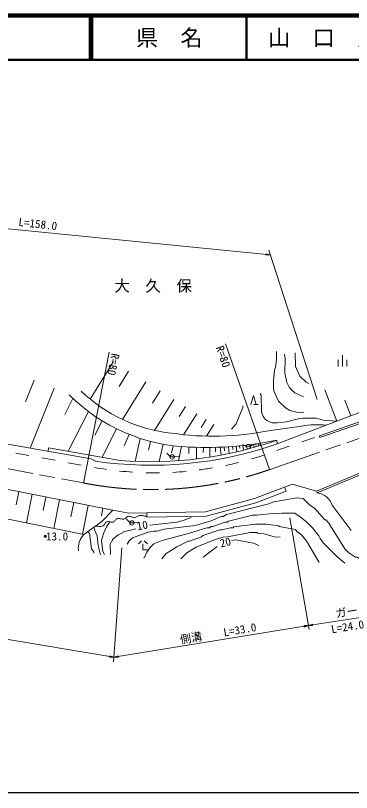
# Model space of a CAD drawing. Units: millimetres, scale not verified. Extents: x 40000 to 680000, y 20000 to 380000.
# Drawn here: x 280994 to 356640, y 205000 to 380000 of the extents above; entities that cross this region are included whole.
import ezdxf
from ezdxf.enums import TextEntityAlignment as Align

# ---------------------------------------------------------------- set-up
doc = ezdxf.new("R2010")
doc.units = ezdxf.units.MM
doc.header["$LTSCALE"] = 1000
doc.header["$PDMODE"] = 32
doc.header["$PDSIZE"] = 500
doc.linetypes.add('CHAIN', pattern=[18.5, 12, -1.5, 3.5, -1.5])
for name, color, linetype, lineweight in [('M-BGD', 7, 'Continuous', 13), ('M-BMK', 2, 'CHAIN', 13), ('M-STR-HTXT', 7, 'Continuous', 13), ('M-STR-STRC', 7, 'Continuous', 13), ('M-TTL', 2, 'Continuous', 140), ('M-TTL-BAND', 7, 'Continuous', 25), ('M-TTL-LINE', 7, 'Continuous', 50)]:
    doc.layers.add(name, color=color, linetype=linetype, lineweight=lineweight)
doc.layers.add('M-BMK-HTXT', color=7, linetype='Continuous')
doc.layers.add('M-TTL-TXT', color=7, linetype='Continuous')
doc.styles.add('ＭＳ ゴシック', font='')
doc.styles.get('ＭＳ ゴシック').set_extended_font_data('MS Gothic')

# ---------------------------------------------------------------- blocks, each defined once
blk = doc.blocks.new('荒地')
at = {"color": 7, "linetype": 'Continuous', "lineweight": 13}
for p, q in [((0, 0), (0, 2.5)), ((-1, 1.5), (-1, 0)), ((1, 1.5), (1, 0))]:
    blk.add_line(p, q, dxfattribs=at)
blk = doc.blocks.new('針葉樹林')
at = {"color": 7, "linetype": 'Continuous', "lineweight": 13}
for p, q in [((-0.6, 0), (0, 2)), ((0, 2), (0.6, 0)), ((0.1, 0), (1.1, 0))]:
    blk.add_line(p, q, dxfattribs=at)
blk = doc.blocks.new('電話柱1')
at = {"color": 7, "linetype": 'Continuous', "lineweight": 13}
for p, q in [((-1.203, 0.848), (-0.496, 0.14)), ((-0.516, 0.002), (0.484, 0.002)), ((1.475, 0.164), (0.478, 0.078))]:
    blk.add_line(p, q, dxfattribs=at)
blk.add_circle((-0.016, 0.002), 0.5, dxfattribs=at)
blk = doc.blocks.new('open_arrow')
at = {"color": 0, "linetype": 'Continuous', "lineweight": -2}
blk.add_lwpolyline([(7.5, 1.25), (0, 0), (7.5, -1.25)], dxfattribs=at)

msp = doc.modelspace()

# ---------------------------------------------------------------- linework, layer by layer
at = {"layer": 'M-BGD'}
for p, q in [((339751, 304349), (339751, 302655)), ((303022, 302039), (297768, 293623)), ((339751, 302655), (339582, 301131)), ((306449, 299900), (304299, 296456)), ((285191, 297851), (283257, 293001)), ((289718, 296046), (284323, 282518)), ((310326, 297479), (305055, 289034)), ((313532, 295478), (311804, 292710)), ((353325, 288647), (350626, 295674)), ((293921, 293735), (292090, 290157)), ((316670, 293520), (312322, 286555)), ((356463, 289850), (355114, 293362)), ((297397, 290820), (292839, 281839)), ((319264, 291900), (317877, 289678)), ((339886, 283497), (362231, 292060)), ((321803, 290315), (318852, 285587)), ((323903, 289005), (322792, 287225)), ((350250, 288855), (353235, 288613)), ((300496, 288720), (298835, 285447)), ((325673, 287899), (324028, 285265)), ((337927, 286470), (345426, 287517)), ((349408, 285338), (358680, 288567)), ((349539, 284960), (358825, 288194)), ((266975, 285558), (298017, 280119)), ((303751, 286927), (300489, 280498)), ((306590, 285662), (305435, 283067)), ((349539, 284960), (349408, 285338)), ((220011, 284982), (302870, 268566)), ((309072, 284762), (307906, 279576)), ((311398, 284079), (310949, 282080)), ((335138, 283519), (335174, 283166)), ((335625, 283592), (335686, 283000)), ((336054, 283658), (336089, 283323)), ((339869, 284359), (339886, 283497)), ((288305, 281821), (288443, 282609)), ((288443, 282609), (304550, 279787)), ((314205, 283451), (313321, 279517)), ((316514, 283089), (316149, 281466)), ((318393, 282894), (317679, 279720)), ((320037, 282798), (320016, 281382)), ((321779, 282731), (321740, 280112)), ((323287, 282705), (323271, 281575)), ((324772, 282708), (324740, 280529)), ((326057, 282713), (326043, 281740)), ((327087, 282757), (327273, 280967)), ((327957, 282809), (328046, 281949)), ((328954, 282868), (329113, 281334)), ((329831, 282930), (329900, 282266)), ((330695, 283001), (330828, 281715)), ((331455, 283071), (331510, 282541)), ((332203, 283148), (332314, 282076)), ((334081, 283372), (334121, 282986)), ((334643, 283449), (334719, 282720)), ((298017, 280119), (299031, 279646)), ((365735, 279955), (348762, 272844)), ((365890, 279586), (348916, 272475)), ((341541, 273773), (334810, 271180)), ((343371, 274477), (341541, 273773)), ((341541, 273773), (341901, 272839)), ((348762, 272844), (343371, 274477)), ((281752, 272750), (281168, 269802)), ((284724, 272161), (283452, 265743)), ((287806, 271550), (287197, 268477)), ((341901, 272839), (335121, 270228)), ((348762, 272844), (348916, 272475)), ((290901, 270937), (289621, 264481)), ((294111, 270301), (293476, 267097)), ((297334, 269663), (296047, 263166)), ((334810, 271180), (323792, 268199)), ((335121, 270228), (323932, 267200)), ((352317, 269711), (356573, 264036)), ((300677, 269000), (300346, 267330)), ((302870, 268566), (300412, 266044)), ((306520, 267944), (302870, 268566)), ((310523, 268003), (306520, 267944)), ((323792, 268199), (310523, 268003)), ((310538, 267003), (310523, 268003)), ((296375, 263099), (278958, 266662)), ((300412, 266044), (296375, 263099)), ((323932, 267200), (310538, 267003)), ((298688, 264640), (298773, 264132)), ((308086, 264386), (305292, 263709)), ((305292, 263709), (305207, 263539)), ((344069, 264217), (344323, 263793)), ((308688, 260969), (309388, 261669)), ((309688, 260969), (309688, 259669)), ((309988, 261669), (310688, 260969)), ((312150, 260999), (311219, 260068)), ((314013, 261761), (312150, 260999)), ((309688, 259669), (310688, 259669)), ((326374, 260407), (323241, 258036))]:
    msp.add_line(p, q, dxfattribs=at)
for points in [[(341529, 303756), (341699, 302655), (341614, 299523), (342122, 297321), (342630, 296305), (343223, 295628), (343900, 295035), (345847, 294104)], [(343985, 304010), (344069, 300962), (345001, 298761), (346440, 297406), (347033, 297152)], [(339582, 301131), (339328, 300031), (339074, 297745), (339074, 296136), (339159, 295459), (340175, 293173), (341783, 291649), (342799, 291056), (344662, 290548), (345932, 290633)], [(336111, 294866), (336280, 294527), (336365, 290717)], [(332216, 292072), (332216, 291733), (330692, 288008), (329591, 286823)], [(336365, 290717), (336788, 289701), (337211, 289109), (337550, 288770), (338820, 288262), (340005, 288262), (342037, 288516), (344662, 289193), (345678, 289278), (347879, 289278), (348726, 289278), (350250, 288855)], [(342630, 271075), (344323, 271329), (345763, 271244), (347202, 269805), (348387, 268958), (350673, 266418), (350843, 266418), (351520, 265656), (355161, 259899), (356007, 259052), (357531, 258036), (357955, 258036), (358209, 257782), (359309, 257528), (360410, 257443), (363373, 257528), (364897, 257782)], [(342630, 271075), (339159, 270482), (337719, 269974), (328491, 267603), (327729, 267180), (327305, 267180), (325019, 266164), (321463, 265148), (314436, 264301)], [(343307, 267942), (340937, 267942), (338820, 267857), (335349, 267434), (334333, 267434), (328914, 266079), (328745, 265910), (328237, 265910), (325443, 264894), (324935, 264894), (324681, 264640), (324173, 264640), (323326, 264386), (320193, 263370), (314013, 261761)], [(343307, 267942), (343900, 267942), (345085, 267095)], [(310535, 267167), (310338, 267203), (310142, 267248), (309945, 267296), (309749, 267343), (309552, 267382), (309355, 267409), (309158, 267419), (308961, 267405), (308810, 267369), (308666, 267308), (308526, 267230), (308389, 267145), (308252, 267060), (308112, 266985), (307967, 266927), (307816, 266896), (307645, 266900), (307476, 266936), (307309, 266993), (307142, 267061), (306975, 267127), (306808, 267181), (306640, 267211), (306470, 267205), (306318, 267162), (306177, 267088), (306044, 266993), (305914, 266887), (305785, 266780), (305652, 266682), (305512, 266602), (305361, 266551), (305181, 266535), (304998, 266555), (304814, 266598), (304629, 266651), (304445, 266702), (304263, 266738), (304083, 266747), (303907, 266715), (303774, 266649), (303659, 266553), (303557, 266436), (303460, 266309), (303364, 266181), (303262, 266063), (303148, 265965), (303016, 265896), (302843, 265861), (302664, 265867), (302481, 265899), (302297, 265945), (302112, 265990), (301930, 266021), (301752, 266025), (301580, 265987), (301434, 265909), (301309, 265798), (301198, 265666), (301095, 265523), (300991, 265378), (300882, 265243), (300759, 265127), (300616, 265042), (300421, 264977), (300218, 264942), (300011, 264930), (299800, 264935), (299586, 264949), (299372, 264965), (299160, 264977), (298949, 264977)], [(320532, 266926), (318754, 266249), (317315, 265910), (311219, 265233)], [(345085, 267095), (346609, 265910), (347879, 264640), (349319, 262777), (349573, 262185), (350335, 261169), (353213, 258290), (355161, 256681)], [(302159, 265825), (301482, 264809), (300889, 263455), (300466, 262269), (300381, 261761), (300635, 259306), (301059, 258629)], [(314436, 264301), (312827, 263878), (312235, 263878), (310880, 263624), (307324, 262354), (306562, 261677), (306139, 260915)], [(344069, 264217), (340344, 264894), (340175, 265063), (338566, 265317), (337381, 265402), (335010, 265402), (330184, 264809), (330015, 264640), (329337, 264640), (327475, 264132), (326967, 264132), (323157, 262862), (322903, 262608), (320193, 261592), (319855, 261592), (317315, 260322), (314944, 258798), (313928, 257613)], [(297249, 263624), (297672, 263370), (298095, 259899), (298603, 259221), (298603, 258883)], [(298773, 264132), (299365, 262777), (299619, 260661), (300127, 258544)], [(305207, 263539), (304107, 263031), (302837, 262015), (302752, 261592), (302583, 261507), (302329, 260915), (302413, 258629)], [(340598, 262523), (339328, 262608), (336873, 263285), (335518, 263370), (335349, 263539), (333825, 263539), (328745, 262608), (327729, 262523), (325951, 262015), (321633, 260237), (319601, 258967), (318331, 257782), (318246, 257613)], [(344323, 263793), (345424, 263031), (346609, 261507), (349403, 256766)], [(329591, 261761), (330523, 261931), (334587, 261169), (335772, 260661)], [(311219, 260068), (310541, 259137), (310033, 257951), (309779, 257867)]]:
    msp.add_lwpolyline(points, dxfattribs=at)
for centre, radius, start, end in [((321630, 323241), 40477, 225.1535, 268.03712), ((319917, 320711), 34990, 226.36472, 263.74747), ((348856, 268895), 18936, 83.7935, 100.43695), ((325444, 349700), 64450, 261.66947, 281.16813), ((311546, 364456), 84958, 265.2764, 289.47378), ((323882, 360726), 78023, 267.32761, 281.82415), ((311537, 364875), 86174, 261.59571, 289.20648), ((348369, 268329), 4183, 19.30351, 82.48841), ((299633, 259990), 4503, 136.33221, 186.97833)]:
    msp.add_arc(centre, radius, start, end, dxfattribs=at)
msp.add_point((287690, 262680), dxfattribs=at)
at = {"layer": 'M-BMK'}
for p, q in [((338131, 277704), (364377, 286845)), ((273129, 279077), (296313, 274706))]:
    msp.add_line(p, q, dxfattribs=at)
msp.add_arc((311701, 353212), 80000, 258.90963, 289.2912, dxfattribs=at)
at = {"layer": 'M-STR-HTXT'}
for p, q in [((199163, 339845), (338367, 326082)), ((348934, 293508), (338031, 327119)), ((338209, 277731), (328269, 306036)), ((296331, 274702), (302095, 304143)), ((342784, 266885), (347107, 241699)), ((304925, 260108), (303076, 234441)), ((303148, 235442), (190310, 254304)), ((372972, 246629), (346954, 242589)), ((346954, 242589), (303148, 235442))]:
    msp.add_line(p, q, dxfattribs=at)
at = {"layer": 'M-STR-STRC'}
for p, q in [((345476, 283968), (348310, 284955)), ((339810, 281995), (342643, 282982)), ((281049, 281441), (284000, 280899)), ((286951, 280357), (289901, 279815)), ((292852, 279273), (295802, 278731))]:
    msp.add_line(p, q, dxfattribs=at)
for start, end in [(286.26069, 288.46846), (281.84513, 284.05291), (259.96905, 261.97513), (264.18291, 266.39069), (268.59847, 270.80624), (273.01402, 275.2218), (277.42958, 279.63735)]:
    msp.add_arc((312314, 354854), 77855, start, end, dxfattribs=at)
at = {"layer": 'M-TTL'}
msp.add_line((680000, 380000), (40000, 380000), dxfattribs=at)
at = {"layer": 'M-TTL-BAND'}
msp.add_line((40000, 205000), (579000, 205000), dxfattribs=at)
at = {"layer": 'M-TTL-LINE'}
for p, q in [((297750, 380000), (297750, 370000)), ((298250, 380000), (298250, 370000)), ((333000, 380000), (333000, 370000)), ((40000, 370000), (680000, 370000))]:
    msp.add_line(p, q, dxfattribs=at)

# ---------------------------------------------------------------- block references
at = {"layer": 'M-BGD', "xscale": 1000, "yscale": 1000}
for name, p in [('荒地', (354631, 300976)), ('針葉樹林', (334560, 292395)), ('電話柱1', (316270, 280577)), ('電話柱1', (307216, 265705))]:
    msp.add_blockref(name, p, dxfattribs=at)
at = {"layer": 'M-BGD', "xscale": 1000, "yscale": 1000, "rotation": 15}
msp.add_blockref('電話柱1', (333451, 282905), dxfattribs=at)
at = {"layer": 'M-STR-HTXT', "xscale": 133, "yscale": 133}
for p, rotation in [((338367, 326082), 174.4), ((346954, 242589), 189.3), ((346954, 242589), 8.8), ((303148, 235442), 170.5), ((303148, 235442), 9.3)]:
    msp.add_blockref('open_arrow', p, dxfattribs=dict(at, rotation=rotation))

# ---------------------------------------------------------------- texts
at = {"layer": 'M-BGD', "style": 'ＭＳ ゴシック'}
for s, rotation, p in [('10', 10.856, (309816, 263724)), ('20', 12.875, (328560, 259906))]:
    msp.add_text(s, height=1833, rotation=rotation, dxfattribs=at).set_placement(p, align=Align.BOTTOM_CENTER)
msp.add_text('13.0', height=1833, dxfattribs=at).set_placement((287850, 262680), align=Align.MIDDLE_LEFT)
at = {"layer": 'M-BMK-HTXT', "style": 'ＭＳ ゴシック'}
msp.add_text('大\u3000久\u3000保', height=2566, dxfattribs=at).set_placement((311975, 317063), align=Align.BOTTOM_CENTER)
at = {"layer": 'M-STR-HTXT', "style": 'ＭＳ ゴシック'}
for s, rotation, p in [('L=158.0', 353.691, (285854, 331595)), ('ガードレール', 9.202, (360709, 245020)), ('L=24.0', 9.202, (356001, 240885)), ('L=33.0', 9.738, (331761, 240207)), ('側溝', 9.738, (320767, 238351))]:
    msp.add_text(s, height=1833, rotation=rotation, dxfattribs=at).set_placement(p, align=Align.BOTTOM_CENTER)
for rotation, p in [(289.35, (325545, 305041)), (258.887, (302095, 304143))]:
    msp.add_text('R=80', height=1833, rotation=rotation, dxfattribs=at).set_placement(p, align=Align.BOTTOM_LEFT)
at = {"layer": 'M-TTL-TXT', "style": 'ＭＳ ゴシック'}
for s, p in [('県\u3000名', (315625, 375000)), ('山\u3000口\u3000県', (350375, 375000))]:
    msp.add_text(s, height=3666, dxfattribs=at).set_placement(p, align=Align.MIDDLE_CENTER)

doc.saveas('drawing.dxf')
